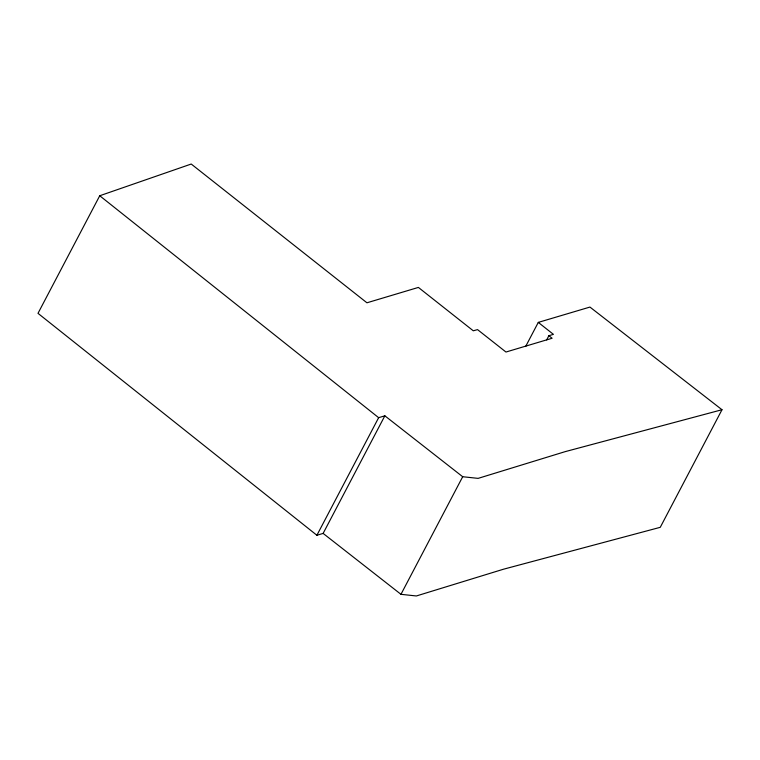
<?xml version="1.0" encoding="UTF-8"?>
<svg xmlns="http://www.w3.org/2000/svg" width="760" height="760" viewBox="0 0 760 760"><rect width="100%" height="100%" fill="white"/><g stroke="black" fill="none" stroke-linecap="round" stroke-linejoin="round"><path stroke-width="1.14" d="M546.678 339.891L548.881 335.692L552.111 338.248L505.961 352.032L477.555 329.622L473.29 330.799L418.389 287.423L366.938 302.793L191.225 164.036L99.74 195.748L38 313.338L316.901 535.268L323.123 533.406L384.854 415.815L462.697 476.729L478.116 478.373L565.212 451.63L722 409.726L589.94 307.069L538.289 322.392L525.616 346.541M316.901 535.268L378.641 417.677L384.854 415.815M323.123 533.406L400.966 594.32L462.697 476.729M722 409.726L660.26 527.317L503.471 569.221L416.375 595.964L400.966 594.32M548.881 335.692L553.432 334.362L538.289 322.392M99.74 195.748L378.641 417.677"/></g></svg>
